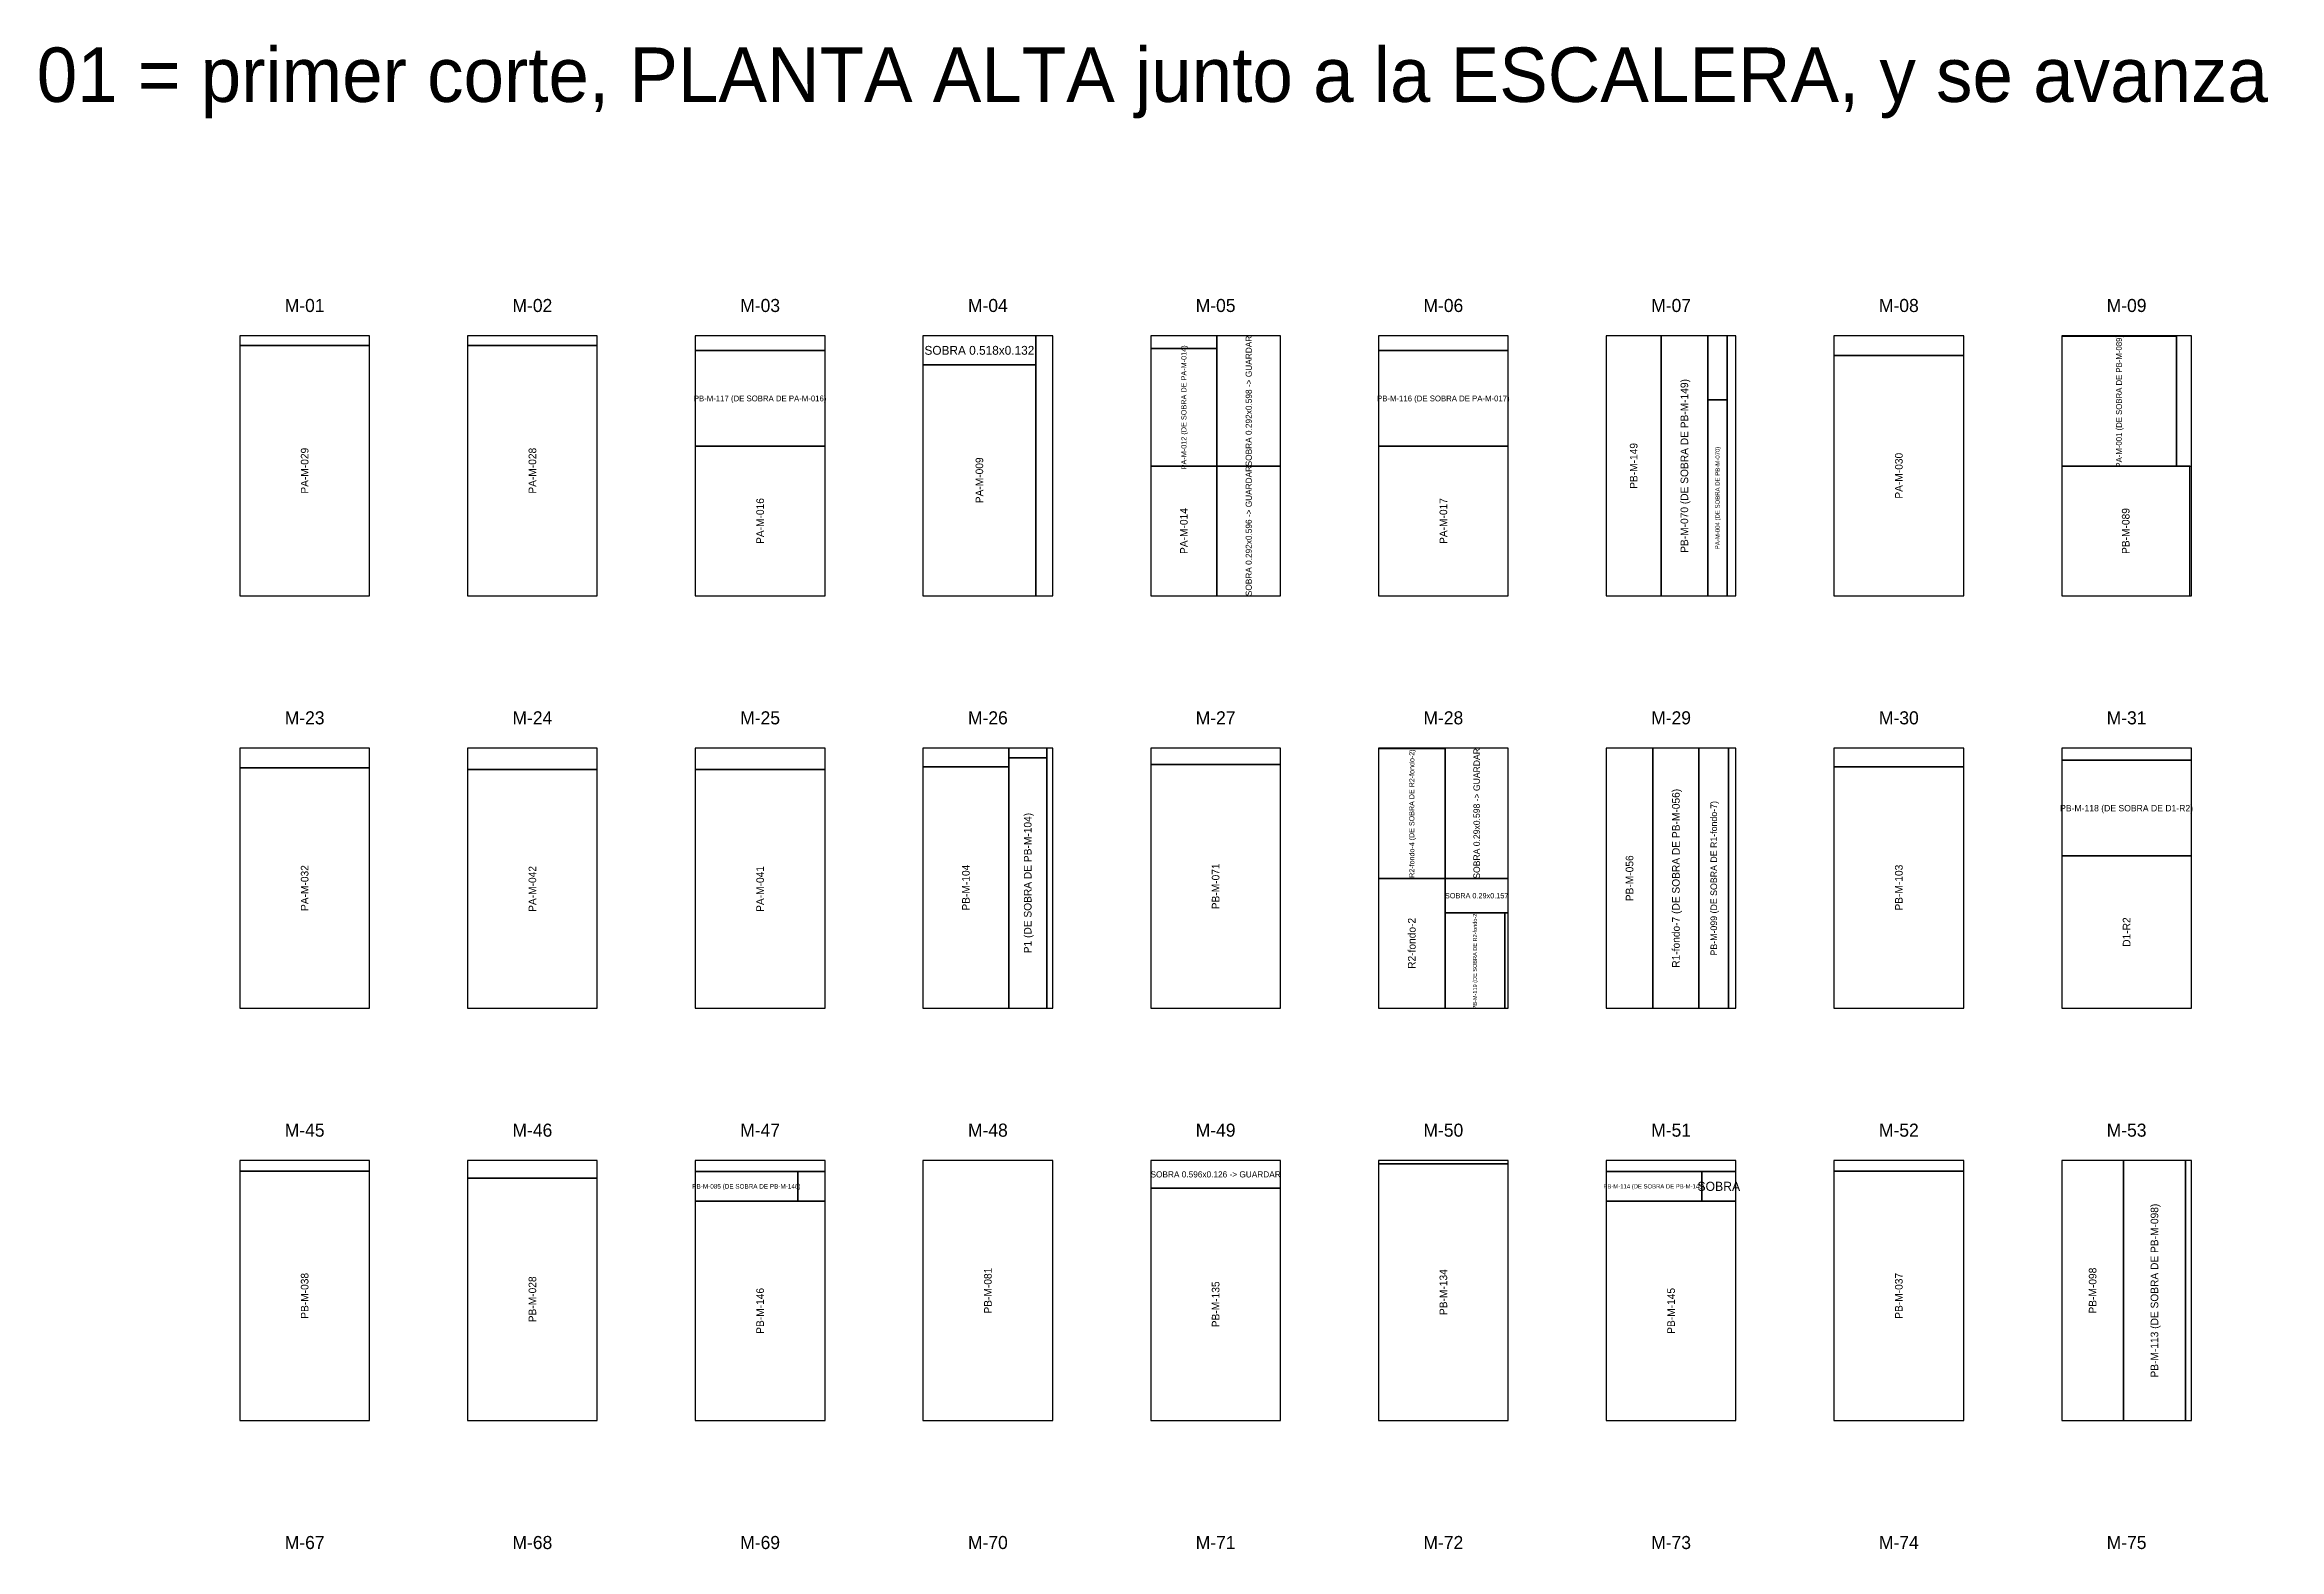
# Model space of a CAD drawing. Header units: metres. Extents: x 478.4 to 564, y -144.7 to -79.7.
# Drawn here: x 488.67 to 498.93, y -101.6 to -94.69 of the extents above; entities that cross this region are included whole.
import ezdxf
from ezdxf.enums import TextEntityAlignment as Align

# ---------------------------------------------------------------- set-up
doc = ezdxf.new("R2010")
doc.units = ezdxf.units.M
for name, color, linetype in [('PLAN-CORTE-DESPERDICIO', 1, 'Continuous'), ('PLAN-CORTE-PIEZAS-A-ABRIR', 7, 'Continuous'), ('PLAN-CORTE-RECORTES', 3, 'Continuous'), ('PLAN-CORTE-SOBRANTES', 2, 'Continuous'), ('PLAN-CORTE-TEXTOS', 5, 'Continuous')]:
    doc.layers.add(name, color=color, linetype=linetype)

msp = doc.modelspace()

# ---------------------------------------------------------------- linework, layer by layer
at = {"layer": 'PLAN-CORTE-DESPERDICIO'}
for points in [[(489.565, -96.074), (490.161, -96.074), (490.161, -96.03), (489.565, -96.03)], [(490.611, -96.074), (491.207, -96.074), (491.207, -96.03), (490.611, -96.03)], [(491.657, -96.097), (492.253, -96.097), (492.253, -96.03), (491.657, -96.03)], [(493.221, -97.224), (493.299, -97.224), (493.299, -96.03), (493.221, -96.03)], [(493.749, -96.088), (494.053, -96.088), (494.053, -96.03), (493.749, -96.03)], [(494.795, -96.097), (495.391, -96.097), (495.391, -96.03), (494.795, -96.03)], [(496.307, -96.324), (496.397, -96.324), (496.397, -96.03), (496.307, -96.03)], [(496.397, -97.224), (496.437, -97.224), (496.437, -96.03), (496.397, -96.03)], [(496.887, -96.12), (497.483, -96.12), (497.483, -96.03), (496.887, -96.03)], [(498.46, -96.628), (498.529, -96.628), (498.529, -96.03), (498.46, -96.03)], [(489.565, -98.014), (490.161, -98.014), (490.161, -97.924), (489.565, -97.924)], [(490.611, -98.022), (491.207, -98.022), (491.207, -97.924), (490.611, -97.924)], [(491.657, -98.022), (492.253, -98.022), (492.253, -97.924), (491.657, -97.924)], [(492.703, -98.009), (493.097, -98.009), (493.097, -97.924), (492.703, -97.924)], [(493.097, -97.968), (493.272, -97.968), (493.272, -97.924), (493.097, -97.924)], [(493.272, -99.118), (493.299, -99.118), (493.299, -97.924), (493.272, -97.924)], [(493.749, -97.998), (494.345, -97.998), (494.345, -97.924), (493.749, -97.924)], [(496.403, -99.118), (496.437, -99.118), (496.437, -97.924), (496.403, -97.924)], [(496.887, -98.009), (497.483, -98.009), (497.483, -97.924), (496.887, -97.924)], [(497.933, -97.979), (498.529, -97.979), (498.529, -97.924), (497.933, -97.924)], [(495.375, -99.118), (495.391, -99.118), (495.391, -98.679), (495.375, -98.679)], [(489.565, -99.866), (490.161, -99.866), (490.161, -99.818), (489.565, -99.818)], [(490.611, -99.898), (491.207, -99.898), (491.207, -99.818), (490.611, -99.818)], [(491.657, -99.868), (492.253, -99.868), (492.253, -99.818), (491.657, -99.818)], [(494.795, -99.832), (495.391, -99.832), (495.391, -99.818), (494.795, -99.818)], [(495.841, -99.868), (496.437, -99.868), (496.437, -99.818), (495.841, -99.818)], [(496.887, -99.866), (497.483, -99.866), (497.483, -99.818), (496.887, -99.818)], [(498.501, -101.012), (498.529, -101.012), (498.529, -99.818), (498.501, -99.818)]]:
    msp.add_lwpolyline(points, close=True, dxfattribs=at)
at = {"layer": 'PLAN-CORTE-PIEZAS-A-ABRIR'}
for points in [[(489.565, -97.224), (490.161, -97.224), (490.161, -96.03), (489.565, -96.03)], [(490.611, -97.224), (491.207, -97.224), (491.207, -96.03), (490.611, -96.03)], [(491.657, -97.224), (492.253, -97.224), (492.253, -96.03), (491.657, -96.03)], [(492.703, -97.224), (493.299, -97.224), (493.299, -96.03), (492.703, -96.03)], [(493.749, -97.224), (494.345, -97.224), (494.345, -96.03), (493.749, -96.03)], [(494.795, -97.224), (495.391, -97.224), (495.391, -96.03), (494.795, -96.03)], [(495.841, -97.224), (496.437, -97.224), (496.437, -96.03), (495.841, -96.03)], [(496.887, -97.224), (497.483, -97.224), (497.483, -96.03), (496.887, -96.03)], [(497.933, -97.224), (498.529, -97.224), (498.529, -96.03), (497.933, -96.03)], [(489.565, -99.118), (490.161, -99.118), (490.161, -97.924), (489.565, -97.924)], [(490.611, -99.118), (491.207, -99.118), (491.207, -97.924), (490.611, -97.924)], [(491.657, -99.118), (492.253, -99.118), (492.253, -97.924), (491.657, -97.924)], [(492.703, -99.118), (493.299, -99.118), (493.299, -97.924), (492.703, -97.924)], [(493.749, -99.118), (494.345, -99.118), (494.345, -97.924), (493.749, -97.924)], [(494.795, -99.118), (495.391, -99.118), (495.391, -97.924), (494.795, -97.924)], [(495.841, -99.118), (496.437, -99.118), (496.437, -97.924), (495.841, -97.924)], [(496.887, -99.118), (497.483, -99.118), (497.483, -97.924), (496.887, -97.924)], [(497.933, -99.118), (498.529, -99.118), (498.529, -97.924), (497.933, -97.924)], [(489.565, -101.012), (490.161, -101.012), (490.161, -99.818), (489.565, -99.818)], [(490.611, -101.012), (491.207, -101.012), (491.207, -99.818), (490.611, -99.818)], [(491.657, -101.012), (492.253, -101.012), (492.253, -99.818), (491.657, -99.818)], [(492.703, -101.012), (493.299, -101.012), (493.299, -99.818), (492.703, -99.818)], [(493.749, -101.012), (494.345, -101.012), (494.345, -99.818), (493.749, -99.818)], [(494.795, -101.012), (495.391, -101.012), (495.391, -99.818), (494.795, -99.818)], [(495.841, -101.012), (496.437, -101.012), (496.437, -99.818), (495.841, -99.818)], [(496.887, -101.012), (497.483, -101.012), (497.483, -99.818), (496.887, -99.818)], [(497.933, -101.012), (498.529, -101.012), (498.529, -99.818), (497.933, -99.818)]]:
    msp.add_lwpolyline(points, close=True, dxfattribs=at)
at = {"layer": 'PLAN-CORTE-RECORTES'}
for points in [[(495.841, -97.224), (496.093, -97.224), (496.093, -96.03), (495.841, -96.03)], [(496.093, -97.224), (496.307, -97.224), (496.307, -96.03), (496.093, -96.03)], [(497.933, -96.628), (498.46, -96.628), (498.46, -96.032), (497.933, -96.032)], [(489.565, -97.224), (490.161, -97.224), (490.161, -96.074), (489.565, -96.074)], [(490.611, -97.224), (491.207, -97.224), (491.207, -96.074), (490.611, -96.074)], [(491.657, -96.536), (492.253, -96.536), (492.253, -96.097), (491.657, -96.097)], [(492.703, -97.224), (493.221, -97.224), (493.221, -96.162), (492.703, -96.162)], [(493.749, -96.628), (494.053, -96.628), (494.053, -96.088), (493.749, -96.088)], [(494.795, -96.536), (495.391, -96.536), (495.391, -96.097), (494.795, -96.097)], [(496.887, -97.224), (497.483, -97.224), (497.483, -96.12), (496.887, -96.12)], [(496.307, -97.224), (496.397, -97.224), (496.397, -96.324), (496.307, -96.324)], [(491.657, -97.224), (492.253, -97.224), (492.253, -96.536), (491.657, -96.536)], [(494.795, -97.224), (495.391, -97.224), (495.391, -96.536), (494.795, -96.536)], [(493.749, -97.224), (494.053, -97.224), (494.053, -96.628), (493.749, -96.628)], [(497.933, -97.224), (498.522, -97.224), (498.522, -96.628), (497.933, -96.628)], [(489.565, -99.118), (490.161, -99.118), (490.161, -98.014), (489.565, -98.014)], [(492.703, -99.118), (493.097, -99.118), (493.097, -98.009), (492.703, -98.009)], [(493.097, -99.118), (493.272, -99.118), (493.272, -97.968), (493.097, -97.968)], [(493.749, -99.118), (494.345, -99.118), (494.345, -97.998), (493.749, -97.998)], [(494.795, -98.522), (495.101, -98.522), (495.101, -97.926), (494.795, -97.926)], [(495.841, -99.118), (496.055, -99.118), (496.055, -97.924), (495.841, -97.924)], [(496.055, -99.118), (496.267, -99.118), (496.267, -97.924), (496.055, -97.924)], [(496.267, -99.118), (496.403, -99.118), (496.403, -97.924), (496.267, -97.924)], [(496.887, -99.118), (497.483, -99.118), (497.483, -98.009), (496.887, -98.009)], [(497.933, -98.418), (498.529, -98.418), (498.529, -97.979), (497.933, -97.979)], [(490.611, -99.118), (491.207, -99.118), (491.207, -98.022), (490.611, -98.022)], [(491.657, -99.118), (492.253, -99.118), (492.253, -98.022), (491.657, -98.022)], [(497.933, -99.118), (498.529, -99.118), (498.529, -98.418), (497.933, -98.418)], [(494.795, -99.118), (495.101, -99.118), (495.101, -98.522), (494.795, -98.522)], [(495.101, -99.118), (495.375, -99.118), (495.375, -98.679), (495.101, -98.679)], [(492.703, -101.012), (493.299, -101.012), (493.299, -99.818), (492.703, -99.818)], [(494.795, -101.012), (495.391, -101.012), (495.391, -99.832), (494.795, -99.832)], [(497.933, -101.012), (498.217, -101.012), (498.217, -99.818), (497.933, -99.818)], [(498.217, -101.012), (498.501, -101.012), (498.501, -99.818), (498.217, -99.818)], [(489.565, -101.012), (490.161, -101.012), (490.161, -99.866), (489.565, -99.866)], [(490.611, -101.012), (491.207, -101.012), (491.207, -99.898), (490.611, -99.898)], [(491.657, -100.004), (492.128, -100.004), (492.128, -99.868), (491.657, -99.868)], [(493.749, -101.012), (494.345, -101.012), (494.345, -99.944), (493.749, -99.944)], [(495.841, -100.004), (496.28, -100.004), (496.28, -99.868), (495.841, -99.868)], [(496.887, -101.012), (497.483, -101.012), (497.483, -99.866), (496.887, -99.866)], [(491.657, -101.012), (492.253, -101.012), (492.253, -100.004), (491.657, -100.004)], [(495.841, -101.012), (496.437, -101.012), (496.437, -100.004), (495.841, -100.004)]]:
    msp.add_lwpolyline(points, close=True, dxfattribs=at)
at = {"layer": 'PLAN-CORTE-SOBRANTES'}
for points in [[(492.703, -96.162), (493.221, -96.162), (493.221, -96.03), (492.703, -96.03)], [(494.053, -96.628), (494.345, -96.628), (494.345, -96.03), (494.053, -96.03)], [(494.053, -97.224), (494.345, -97.224), (494.345, -96.628), (494.053, -96.628)], [(495.101, -98.522), (495.391, -98.522), (495.391, -97.924), (495.101, -97.924)], [(495.101, -98.679), (495.391, -98.679), (495.391, -98.522), (495.101, -98.522)], [(493.749, -99.944), (494.345, -99.944), (494.345, -99.818), (493.749, -99.818)], [(492.128, -100.004), (492.253, -100.004), (492.253, -99.868), (492.128, -99.868)], [(496.28, -100.004), (496.437, -100.004), (496.437, -99.868), (496.28, -99.868)]]:
    msp.add_lwpolyline(points, close=True, dxfattribs=at)

# ---------------------------------------------------------------- texts
at = {"layer": 'PLAN-CORTE-TEXTOS'}
for s, height, p in [('PLAN DE CORTE - MORET  (95 piezas a abrir EN ORDEN: M-01 = primer corte, PLANTA ALTA junto a la ESCALERA, y se avanza alejandose; al terminar P.A. sigue P.B.; amarillo = SOBRANTE con su medida -> GUARDAR EN RESERVA; rojo = desperdicio)', 0.25, (498.565, -94.83)), ('M-01', 0.06, (489.863, -95.89)), ('M-02', 0.06, (490.909, -95.89)), ('M-03', 0.06, (491.955, -95.89)), ('M-04', 0.06, (493.001, -95.89)), ('M-05', 0.06, (494.047, -95.89)), ('M-06', 0.06, (495.093, -95.89)), ('M-07', 0.06, (496.139, -95.89)), ('M-08', 0.06, (497.185, -95.89)), ('M-09', 0.06, (498.231, -95.89)), ('SOBRA 0.518x0.132', 0.04063, (492.962, -96.096)), ('PB-M-117 (DE SOBRA DE PA-M-016)', 0.0267, (491.955, -96.317)), ('PB-M-116 (DE SOBRA DE PA-M-017)', 0.0267, (495.093, -96.317)), ('M-23', 0.06, (489.863, -97.784)), ('M-24', 0.06, (490.909, -97.784)), ('M-25', 0.06, (491.955, -97.784)), ('M-26', 0.06, (493.001, -97.784)), ('M-27', 0.06, (494.047, -97.784)), ('M-28', 0.06, (495.093, -97.784)), ('M-29', 0.06, (496.139, -97.784)), ('M-30', 0.06, (497.185, -97.784)), ('M-31', 0.06, (498.231, -97.784)), ('PB-M-118 (DE SOBRA DE D1-R2)', 0.02956, (498.231, -98.199)), ('SOBRA 0.29x0.157', 0.02417, (495.246, -98.601)), ('M-45', 0.06, (489.863, -99.678)), ('M-46', 0.06, (490.909, -99.678)), ('M-47', 0.06, (491.955, -99.678)), ('M-48', 0.06, (493.001, -99.678)), ('M-49', 0.06, (494.047, -99.678)), ('M-50', 0.06, (495.093, -99.678)), ('M-51', 0.06, (496.139, -99.678)), ('M-52', 0.06, (497.185, -99.678)), ('M-53', 0.06, (498.231, -99.678)), ('PB-M-085 (DE SOBRA DE PB-M-146)', 0.0211, (491.892, -99.936)), ('SOBRA 0.596x0.126 -> GUARDAR', 0.02838, (494.047, -99.881)), ('PB-M-114 (DE SOBRA DE PB-M-145)', 0.01967, (496.06, -99.936)), ('SOBRA', 0.0419, (496.358, -99.936)), ('M-67', 0.06, (489.863, -101.572)), ('M-68', 0.06, (490.909, -101.572)), ('M-69', 0.06, (491.955, -101.572)), ('M-70', 0.06, (493.001, -101.572)), ('M-71', 0.06, (494.047, -101.572)), ('M-72', 0.06, (495.093, -101.572)), ('M-73', 0.06, (496.139, -101.572)), ('M-74', 0.06, (497.185, -101.572)), ('M-75', 0.06, (498.231, -101.572))]:
    msp.add_text(s, height=height, dxfattribs=at).set_placement(p, align=Align.MIDDLE_CENTER)
for s, height, p in [('SOBRA 0.292x0.598 -> GUARDAR', 0.02848, (494.199, -96.329)), ('PA-M-001 (DE SOBRA DE PB-M-089)', 0.0267, (498.196, -96.33)), ('PA-M-012 (DE SOBRA DE PA-M-014)', 0.02419, (493.901, -96.358)), ('PB-M-070 (DE SOBRA DE PB-M-149)', 0.035, (496.2, -96.627)), ('PA-M-029', 0.035, (489.863, -96.649)), ('PA-M-028', 0.035, (490.909, -96.649)), ('PB-M-149', 0.035, (495.967, -96.627)), ('PA-M-004 (DE SOBRA DE PB-M-070)', 0.02, (496.352, -96.774)), ('PA-M-030', 0.035, (497.185, -96.672)), ('PA-M-009', 0.035, (492.962, -96.693)), ('SOBRA 0.292x0.596 -> GUARDAR', 0.02838, (494.199, -96.926)), ('PA-M-016', 0.035, (491.955, -96.88)), ('PA-M-017', 0.035, (495.093, -96.88)), ('PA-M-014', 0.035, (493.901, -96.926)), ('PB-M-089', 0.035, (498.227, -96.926)), ('R2-fondo-4 (DE SOBRA DE R2-fondo-2)', 0.02365, (494.948, -98.224)), ('SOBRA 0.29x0.598 -> GUARDAR', 0.02953, (495.246, -98.223)), ('R1-fondo-7 (DE SOBRA DE PB-M-056)', 0.035, (496.161, -98.521)), ('PB-M-099 (DE SOBRA DE R1-fondo-7)', 0.03022, (496.335, -98.521)), ('P1 (DE SOBRA DE PB-M-104)', 0.035, (493.184, -98.543)), ('PB-M-056', 0.035, (495.948, -98.521)), ('PA-M-032', 0.035, (489.863, -98.566)), ('PA-M-042', 0.035, (490.909, -98.57)), ('PA-M-041', 0.035, (491.955, -98.57)), ('PB-M-104', 0.035, (492.9, -98.564)), ('PB-M-071', 0.035, (494.047, -98.558)), ('PB-M-103', 0.035, (497.185, -98.564)), ('R2-fondo-2', 0.035, (494.948, -98.82)), ('PB-M-119 (DE SOBRA DE R2-fondo-2)', 0.01848, (495.238, -98.899)), ('D1-R2', 0.035, (498.231, -98.768)), ('PB-M-113 (DE SOBRA DE PB-M-098)', 0.035, (498.359, -100.415)), ('PB-M-038', 0.035, (489.863, -100.439)), ('PB-M-028', 0.035, (490.909, -100.455)), ('PB-M-081', 0.035, (493.001, -100.415)), ('PB-M-135', 0.035, (494.047, -100.478)), ('PB-M-134', 0.035, (495.093, -100.422)), ('PB-M-037', 0.035, (497.185, -100.439)), ('PB-M-098', 0.035, (498.075, -100.415)), ('PB-M-146', 0.035, (491.955, -100.508)), ('PB-M-145', 0.035, (496.139, -100.508))]:
    msp.add_text(s, height=height, rotation=90, dxfattribs=at).set_placement(p, align=Align.MIDDLE_CENTER)

doc.saveas('drawing.dxf')
